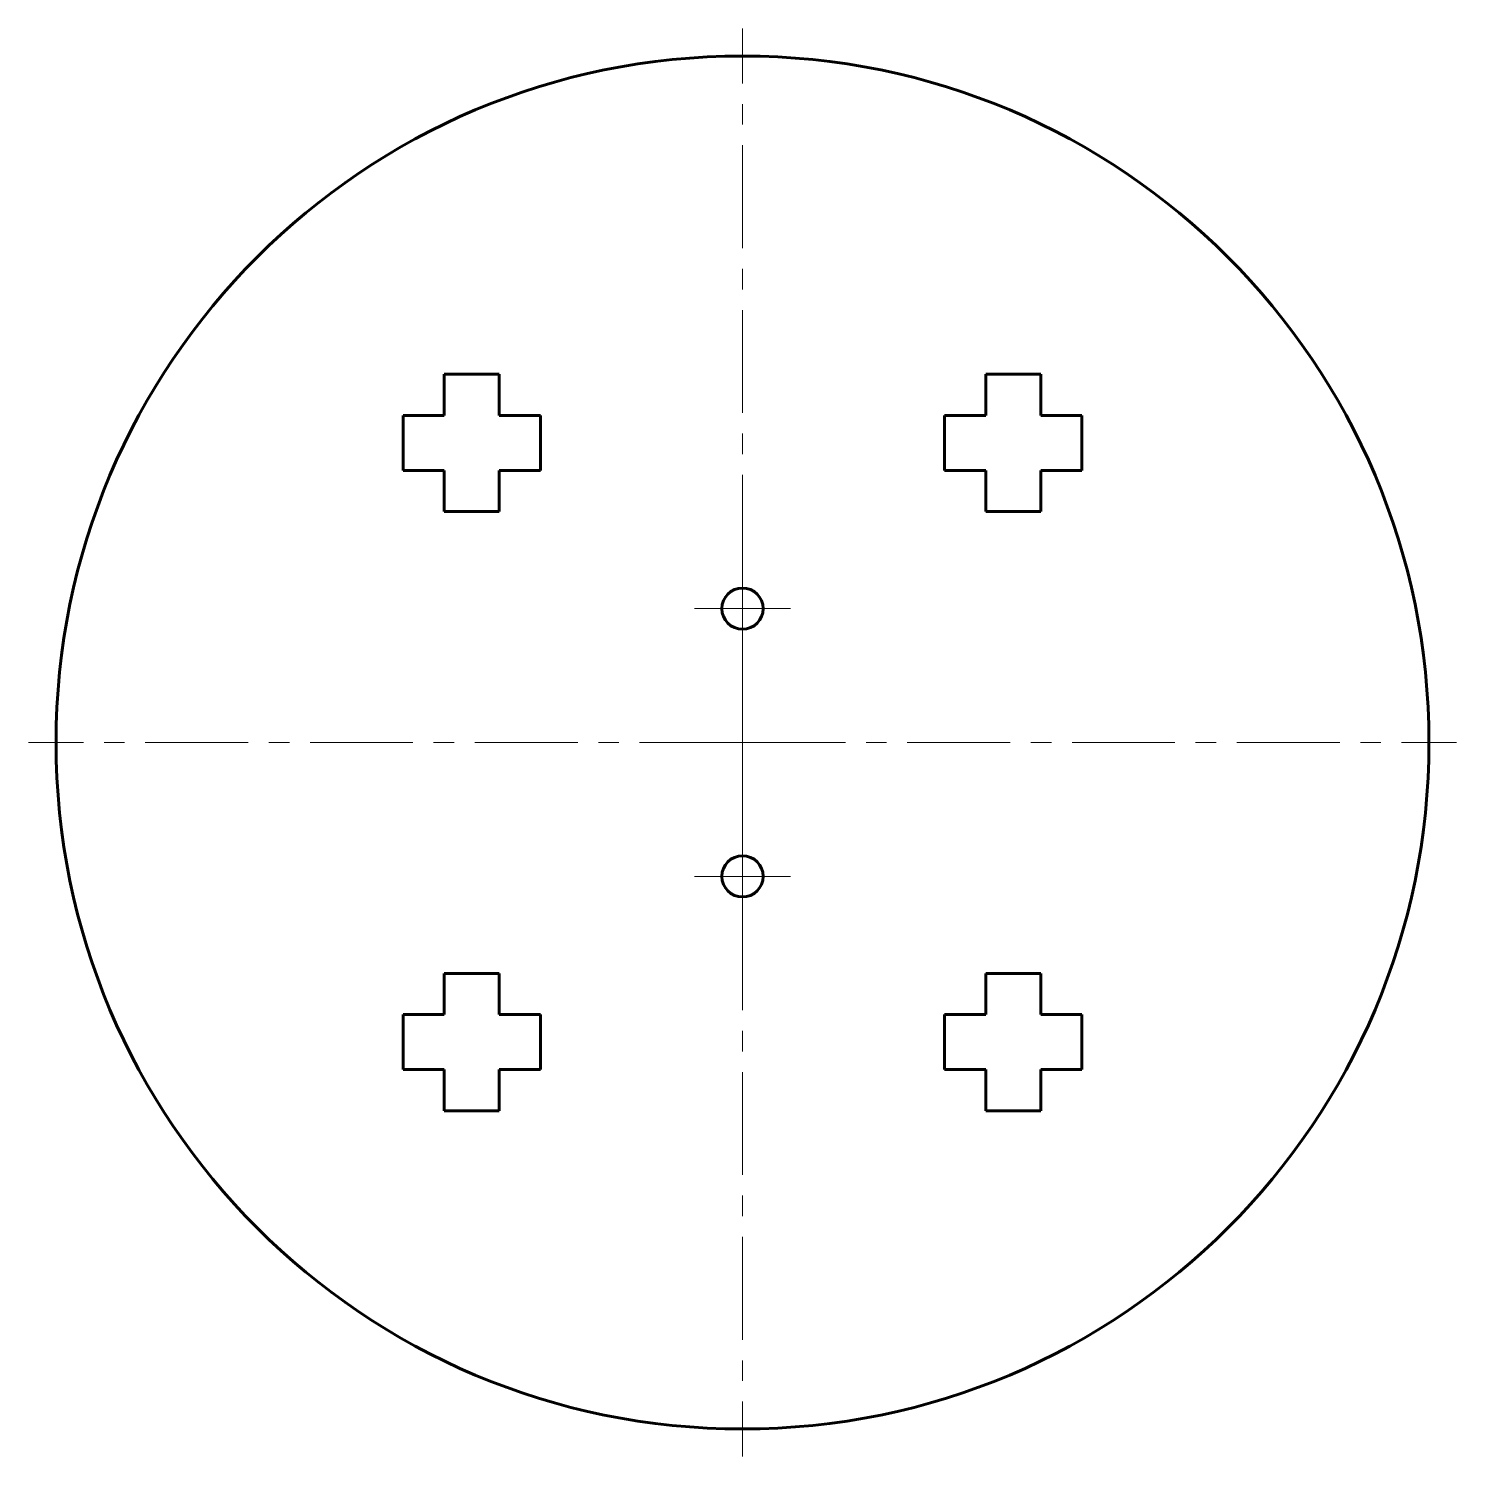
# Model space of a CAD drawing. Header units: millimetres. Extents: x -52 to 52, y -52 to 52.
import ezdxf

# ---------------------------------------------------------------- set-up
doc = ezdxf.new("R2010")
doc.units = ezdxf.units.MM
doc.linetypes.add('K5LT_AXLED', pattern=[12, 7.5, -1.5, 1.5, -1.5])
doc.linetypes.add('K5LT_BASIC', pattern=[0])
doc.layers.add('Системный слой', color=7, linetype='Continuous')

# ---------------------------------------------------------------- blocks, each defined once
blk = doc.blocks.new('U0')
at = {"layer": 'Системный слой', "color": 30, "linetype": 'K5LT_AXLED', "lineweight": 18, "true_color": 0xff8000}
for q in [(0, -6.25), (-3.5, -9.75), (3.5, -9.75), (0, -13.25)]:
    blk.add_line((0, -9.75), q, dxfattribs=at)
blk = doc.blocks.new('U1')
at = {"layer": 'Системный слой', "color": 30, "linetype": 'K5LT_AXLED', "lineweight": 18, "true_color": 0xff8000}
for q in [(0, 52), (-52, 0), (52, 0), (0, -52)]:
    blk.add_line((0, 0), q, dxfattribs=at)
blk = doc.blocks.new('U2')
at = {"layer": 'Системный слой', "color": 30, "linetype": 'K5LT_AXLED', "lineweight": 18, "true_color": 0xff8000}
for q in [(0, 13.25), (-3.5, 9.75), (3.5, 9.75), (0, 6.25)]:
    blk.add_line((0, 9.75), q, dxfattribs=at)

msp = doc.modelspace()

# ---------------------------------------------------------------- linework, layer by layer
at = {"layer": 'Системный слой', "color": 150, "linetype": 'K5LT_BASIC', "lineweight": 60, "true_color": 0x0080ff}
for p, q in [((-17.72, 26.82), (-21.72, 26.82)), ((-21.72, 26.82), (-21.72, 23.82)), ((-17.72, 23.82), (-17.72, 26.82)), ((21.72, 26.82), (17.72, 26.82)), ((17.72, 26.82), (17.72, 23.82)), ((21.72, 23.82), (21.72, 26.82)), ((-21.72, 23.82), (-24.72, 23.82)), ((-24.72, 23.82), (-24.72, 19.82)), ((-14.72, 23.82), (-17.72, 23.82)), ((-14.72, 19.82), (-14.72, 23.82)), ((14.72, 23.82), (14.72, 19.82)), ((17.72, 23.82), (14.72, 23.82)), ((24.72, 23.82), (21.72, 23.82)), ((24.72, 19.82), (24.72, 23.82)), ((-24.72, 19.82), (-21.72, 19.82)), ((-21.72, 19.82), (-21.72, 16.82)), ((-17.72, 16.82), (-17.72, 19.82)), ((-17.72, 19.82), (-14.72, 19.82)), ((14.72, 19.82), (17.72, 19.82)), ((17.72, 19.82), (17.72, 16.82)), ((21.72, 19.82), (24.72, 19.82)), ((21.72, 16.82), (21.72, 19.82)), ((-21.72, 16.82), (-17.72, 16.82)), ((17.72, 16.82), (21.72, 16.82)), ((-21.72, -16.82), (-21.72, -19.82)), ((-17.72, -16.82), (-21.72, -16.82)), ((-17.72, -19.82), (-17.72, -16.82)), ((21.72, -16.82), (17.72, -16.82)), ((17.72, -16.82), (17.72, -19.82)), ((21.72, -19.82), (21.72, -16.82)), ((-21.72, -19.82), (-24.72, -19.82)), ((-24.72, -19.82), (-24.72, -23.82)), ((-14.72, -19.82), (-17.72, -19.82)), ((-14.72, -23.82), (-14.72, -19.82)), ((17.72, -19.82), (14.72, -19.82)), ((14.72, -19.82), (14.72, -23.82)), ((24.72, -19.82), (21.72, -19.82)), ((24.72, -23.82), (24.72, -19.82)), ((-24.72, -23.82), (-21.72, -23.82)), ((-21.72, -23.82), (-21.72, -26.82)), ((-17.72, -23.82), (-14.72, -23.82)), ((-17.72, -26.82), (-17.72, -23.82)), ((14.72, -23.82), (17.72, -23.82)), ((17.72, -23.82), (17.72, -26.82)), ((21.72, -26.82), (21.72, -23.82)), ((21.72, -23.82), (24.72, -23.82)), ((-21.72, -26.82), (-17.72, -26.82)), ((17.72, -26.82), (21.72, -26.82))]:
    msp.add_line(p, q, dxfattribs=at)
for centre, radius in [((0, 0), 50), ((0, 9.75), 1.5), ((0, -9.75), 1.5)]:
    msp.add_circle(centre, radius, dxfattribs=at)

# ---------------------------------------------------------------- block references
at = {"layer": 'Системный слой'}
for name in ['U1', 'U2', 'U0']:
    msp.add_blockref(name, (0, 0), dxfattribs=at)

doc.saveas('drawing.dxf')
